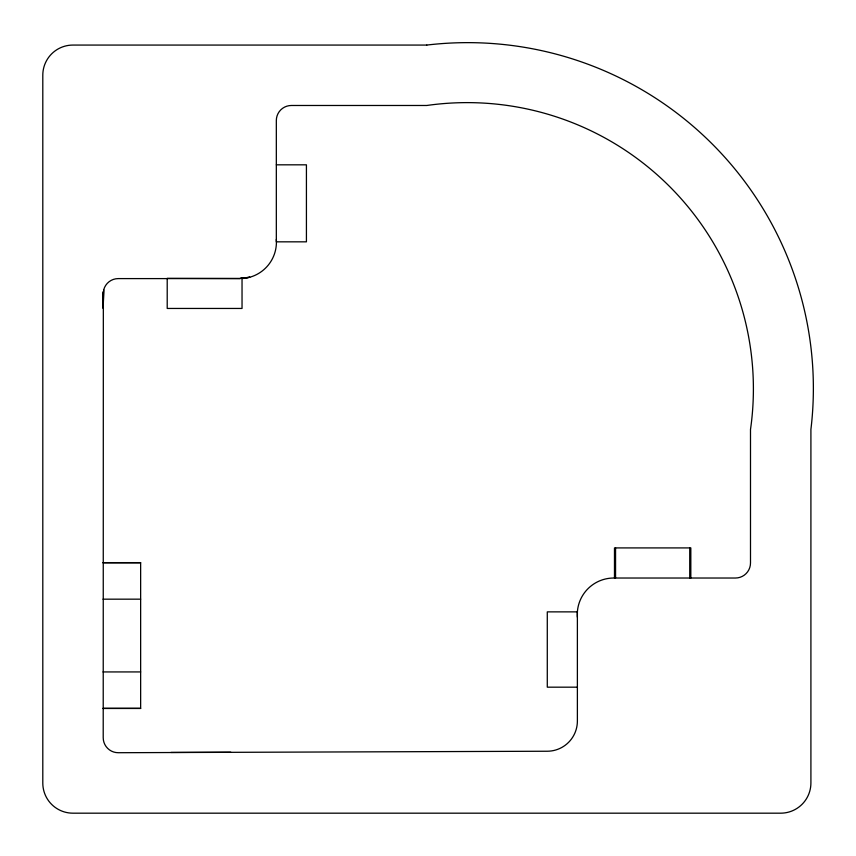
<?xml version="1.0" encoding="UTF-8"?>
<svg xmlns="http://www.w3.org/2000/svg" width="856" height="856" viewBox="0 0 856 856"><rect width="100%" height="100%" fill="white"/><g stroke="black" fill="none" stroke-linecap="round" stroke-linejoin="round"><path stroke-width="1.28" d="M577.383 687.175L547.284 687.175L547.284 611.869L577.383 611.869L577.383 721.03A30.206 30.206 0 0 1 547.284 751.236L118.267 752.713A15.001 15.001 0 0 1 103.212 737.712L103.341 291.682L103.116 307.176L103.212 308.438L103.726 289.756A15.055 15.055 0 0 1 118.267 278.596L239.937 278.596L249.802 277.237L240.204 278.339M103.341 291.682L103.212 305.966L103.726 289.756M240.6 278.361L242.034 278.339L242.034 308.449L167.209 308.449L167.209 278.339L239.937 278.468M170.933 752.435L230.778 752.221M276.328 164.823L306.427 164.823L306.427 241.831L276.328 241.831L276.328 120.536A15.055 15.055 0 0 1 291.382 105.481L426.802 105.481A286.236 286.236 0 0 1 750.498 429.477L750.498 562.97A15.055 15.055 0 0 1 735.443 578.025L613.784 578.025A36.487 36.487 0 0 0 577.383 617.165M102.998 562.638L140.641 562.627L140.651 708.468L103.02 708.479M103.009 562.799L140.641 562.799M103.009 599.179L140.641 599.168M103.02 671.939L140.651 671.928M103.02 708.308L140.651 708.308M103.212 293.651L103.362 299.119M690.824 578.025L690.824 547.915L614.48 547.915L614.48 578.025M689.733 547.915L689.733 578.025M615.56 547.915L615.56 578.025M276.328 239.455A36.487 36.487 0 0 1 242.419 278.51M426.802 45.068L72.91 45.068A30.11 30.11 0 0 0 42.8 75.178L42.8 783.08A30.11 30.11 0 0 0 72.91 813.179L780.8 813.179A30.238 30.238 0 0 0 810.91 782.951L810.91 429.477A345.674 345.674 0 0 0 426.802 45.068"/></g></svg>
